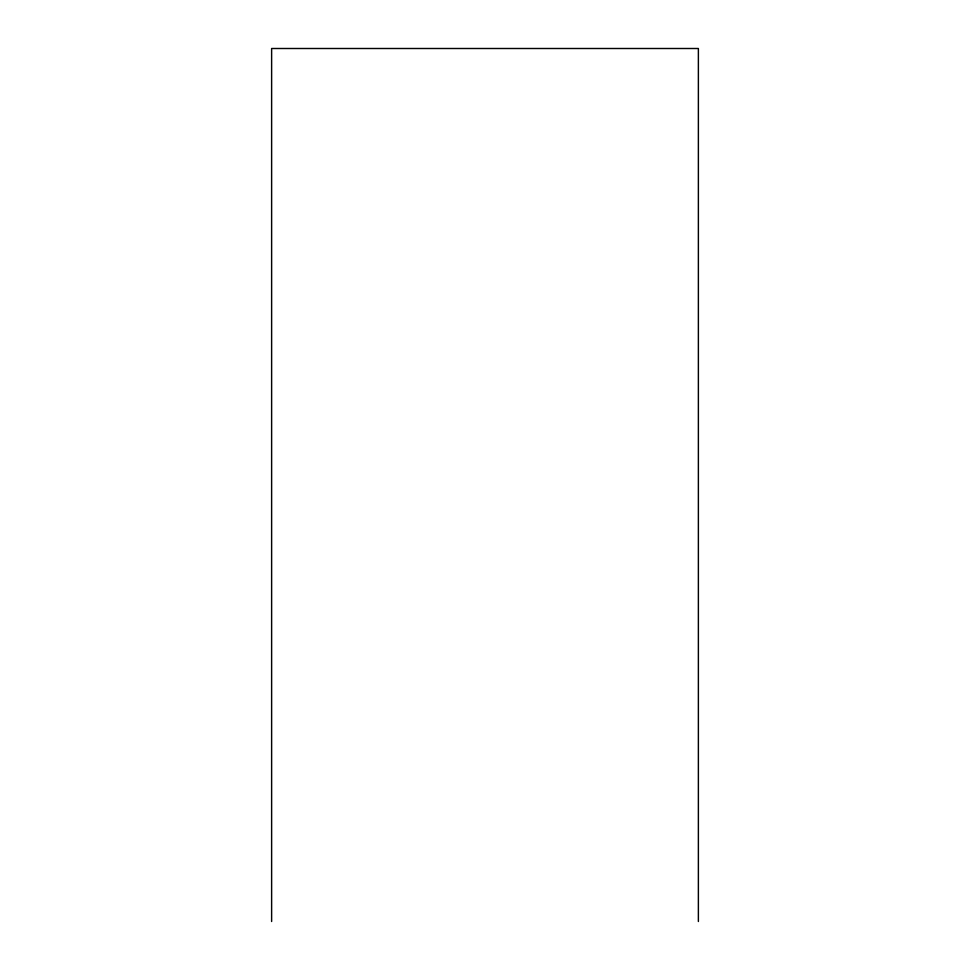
<?xml version="1.0" encoding="UTF-8"?>
<svg xmlns="http://www.w3.org/2000/svg" width="970" height="970" viewBox="0 0 970 970"><rect width="100%" height="100%" fill="white"/><g stroke="black" fill="none" stroke-linecap="round" stroke-linejoin="round"><path stroke-width="1.45" d="M698.376 921.5L698.376 48.5L271.624 48.5L271.624 921.5"/></g></svg>
